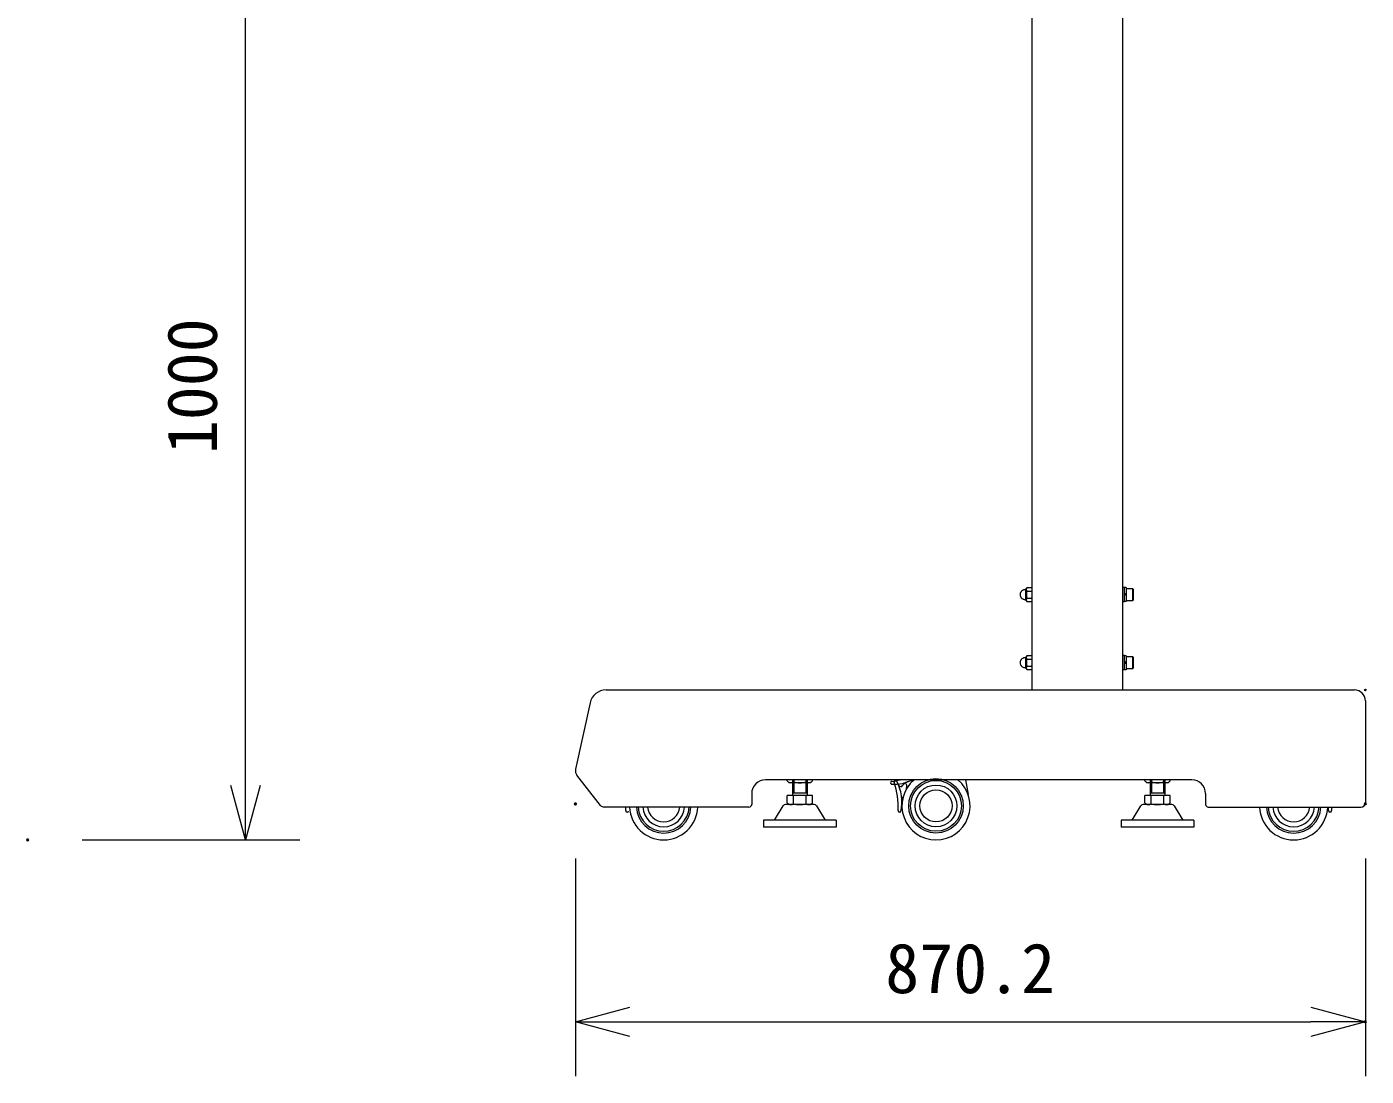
# Model space of a CAD drawing. Units: millimetres, scale not verified. Extents: x -62 to 63, y -116 to 117.
# Drawn here: x 9.01 to 58.19, y -11.05 to 27.49 of the extents above; entities that cross this region are included whole.
import ezdxf
from ezdxf.enums import TextEntityAlignment as Align

# ---------------------------------------------------------------- set-up
doc = ezdxf.new("R2010")
doc.units = ezdxf.units.MM
doc.header["$LTSCALE"] = 0.125
doc.header["$PDMODE"] = 32
doc.header["$PDSIZE"] = 0.0625
doc.linetypes.add('USER3', pattern=[19.05, 12.7, -6.35])
for name, color, linetype, lineweight in [('0-0_0', 7, 'Continuous', 9), ('0-5_GAIKEI', 1, 'Continuous', 18), ('0-6_SUNPO', 7, 'Continuous', 9)]:
    doc.layers.add(name, color=color, linetype=linetype, lineweight=lineweight)
doc.layers.add('0-4_Defpoints', color=7, linetype='Continuous')
doc.styles.add('ＭＳ ゴシック', font='')
doc.styles.get('ＭＳ ゴシック').set_extended_font_data('MS Gothic')

# ---------------------------------------------------------------- blocks, each defined once
blk = doc.blocks.new('_OPEN30')
at = {"layer": '0-0_0'}
blk.add_line((0, 0), (-1, 0), dxfattribs=at)
blk.add_lwpolyline([(-1, 0.26795), (0, 0), (-1, -0.26795)], dxfattribs=at)
blk = doc.blocks.new('D14')
at = {"layer": '0-4_Defpoints'}
for p in [(18.6643, 4.923), (47.6711, 4.923), (47.6711, -3.077)]:
    blk.add_point(p, dxfattribs=at)
at = {"layer": '0-6_SUNPO'}
for p, q in [((18.6643, 2.923), (18.6643, -5.077)), ((47.6711, 2.923), (47.6711, -5.077)), ((20.6643, -3.077), (45.6711, -3.077))]:
    blk.add_line(p, q, dxfattribs=at)
at = {"layer": '0-6_SUNPO', "xscale": 2, "yscale": 2, "rotation": 180}
blk.add_blockref('_OPEN30', (18.6643, -3.077), dxfattribs=at)
at = {"layer": '0-6_SUNPO', "xscale": 2, "yscale": 2}
blk.add_blockref('_OPEN30', (47.6711, -3.077), dxfattribs=at)
at = {"layer": '0-6_SUNPO', "style": 'ＭＳ ゴシック'}
blk.add_text('870.2', height=1.833, dxfattribs=at).set_placement((30.0427, -2.577), align=Align.BOTTOM_LEFT)
blk = doc.blocks.new('D12')
at = {"layer": '0-4_Defpoints'}
for p in [(-1.4507, 36.933), (6.5493, 36.933), (-1.4507, 3.5997)]:
    blk.add_point(p, dxfattribs=at)
at = {"layer": '0-6_SUNPO'}
for p, q in [((0.5493, 36.933), (8.5493, 36.933)), ((6.5493, 5.5997), (6.5493, 34.933)), ((0.5493, 3.5997), (8.5493, 3.5997))]:
    blk.add_line(p, q, dxfattribs=at)
at = {"layer": '0-6_SUNPO', "xscale": 2, "yscale": 2}
for p, rotation in [((6.5493, 36.933), 90), ((6.5493, 3.5997), 270)]:
    blk.add_blockref('_OPEN30', p, dxfattribs=dict(at, rotation=rotation))
at = {"layer": '0-6_SUNPO', "style": 'ＭＳ ゴシック'}
blk.add_text('1000', height=1.833, rotation=90, dxfattribs=at).set_placement((6.0493, 17.7663), align=Align.BOTTOM_LEFT)

msp = doc.modelspace()

# ---------------------------------------------------------------- linework, layer by layer
at = {"layer": '0-5_GAIKEI', "color": 7}
for p, q in [((45.9288, 3.1333), (45.9288, 44.5)), ((49.2621, 3.1333), (49.2621, 44.5)), ((30.2788, 3.1333), (57.7621, 3.1333)), ((29.6926, 2.661), (29.1615, 0.2228)), ((58.1621, 2.7333), (58.1621, -1)), ((30.0799, -1.103), (29.2123, 0.0012)), ((51.7955, -0.1667), (36.1288, -0.1667)), ((35.6288, -0.6667), (35.6288, -1.0667)), ((52.2955, -0.6667), (52.2955, -1.0667)), ((35.5288, -1.1667), (30.211, -1.1667)), ((52.3955, -1.1667), (57.9955, -1.1667))]:
    msp.add_line(p, q, dxfattribs=at)
at = {"layer": '0-5_GAIKEI'}
for p, q in [((49.3155, 6.9018), (49.2621, 6.9018)), ((49.3155, 6.3685), (49.3155, 6.9018)), ((49.3821, 6.8918), (49.3155, 6.8918)), ((49.3821, 6.8918), (49.3821, 6.3785)), ((45.4829, 6.6511), (45.4821, 6.6351)), ((45.4821, 6.6351), (45.4829, 6.6192)), ((45.4851, 6.667), (45.4829, 6.6511)), ((45.4829, 6.6192), (45.4851, 6.6033)), ((45.4888, 6.6826), (45.4851, 6.667)), ((45.4851, 6.6033), (45.4888, 6.5877)), ((45.494, 6.6978), (45.4888, 6.6826)), ((45.4888, 6.5877), (45.494, 6.5724)), ((45.5006, 6.7126), (45.494, 6.6978)), ((45.494, 6.5724), (45.5006, 6.5577)), ((45.5085, 6.7268), (45.5006, 6.7126)), ((45.5006, 6.5577), (45.5085, 6.5435)), ((45.5177, 6.7403), (45.5085, 6.7268)), ((45.5085, 6.5435), (45.5177, 6.53)), ((45.5281, 6.753), (45.5177, 6.7403)), ((45.5177, 6.53), (45.5281, 6.5173)), ((45.5397, 6.7648), (45.5281, 6.753)), ((45.5281, 6.5173), (45.5397, 6.5055)), ((45.5524, 6.7756), (45.5397, 6.7648)), ((45.5397, 6.5055), (45.5524, 6.4947)), ((45.566, 6.7853), (45.5524, 6.7756)), ((45.5524, 6.4947), (45.566, 6.485)), ((45.5805, 6.7939), (45.566, 6.7853)), ((45.566, 6.485), (45.5805, 6.4764)), ((45.5957, 6.8013), (45.5805, 6.7939)), ((45.5805, 6.4764), (45.5957, 6.469)), ((45.6115, 6.8074), (45.5957, 6.8013)), ((45.5957, 6.469), (45.6115, 6.4629)), ((45.6279, 6.8122), (45.6115, 6.8074)), ((45.6115, 6.4629), (45.6279, 6.4581)), ((45.6446, 6.8157), (45.6279, 6.8122)), ((45.6279, 6.4581), (45.6446, 6.4546)), ((45.6617, 6.8178), (45.6446, 6.8157)), ((45.6446, 6.4546), (45.6617, 6.4525)), ((45.6788, 6.8185), (45.6617, 6.8178)), ((45.6617, 6.4525), (45.6788, 6.4518)), ((45.6788, 6.8248), (45.6788, 6.4454)), ((45.7121, 6.8518), (45.688, 6.8397)), ((45.7121, 6.4185), (45.688, 6.4305)), ((45.7315, 6.8853), (45.7121, 6.8518)), ((45.7121, 6.8518), (45.7121, 6.4185)), ((45.7121, 6.4185), (45.7315, 6.385)), ((45.9094, 6.8853), (45.7315, 6.8853)), ((45.7315, 6.7602), (45.9094, 6.7602)), ((45.7315, 6.51), (45.9094, 6.51)), ((45.9288, 6.8518), (45.9094, 6.8853)), ((45.9094, 6.385), (45.9288, 6.4185)), ((45.9288, 6.4185), (45.9288, 6.8518)), ((49.3821, 6.6351), (49.3155, 6.6736)), ((49.3821, 6.5967), (49.3155, 6.6351)), ((49.3821, 6.4185), (49.6221, 6.4185)), ((49.6488, 6.8251), (49.6221, 6.8518)), ((49.6221, 6.4185), (49.6488, 6.4451)), ((49.6488, 6.4451), (49.6488, 6.8251)), ((45.7315, 6.385), (45.9094, 6.385)), ((49.3821, 6.3785), (49.3155, 6.3785)), ((45.4829, 4.1511), (45.4821, 4.1351)), ((45.4821, 4.1351), (45.4829, 4.1192)), ((45.4851, 4.167), (45.4829, 4.1511)), ((45.4829, 4.1192), (45.4851, 4.1033)), ((45.4888, 4.1826), (45.4851, 4.167)), ((45.4851, 4.1033), (45.4888, 4.0877)), ((45.494, 4.1978), (45.4888, 4.1826)), ((45.4888, 4.0877), (45.494, 4.0724)), ((45.5006, 4.2126), (45.494, 4.1978)), ((45.494, 4.0724), (45.5006, 4.0577)), ((45.5085, 4.2268), (45.5006, 4.2126)), ((45.5006, 4.0577), (45.5085, 4.0435)), ((45.5177, 4.2403), (45.5085, 4.2268)), ((45.5085, 4.0435), (45.5177, 4.03)), ((45.5281, 4.253), (45.5177, 4.2403)), ((45.5177, 4.03), (45.5281, 4.0173)), ((45.5397, 4.2648), (45.5281, 4.253)), ((45.5281, 4.0173), (45.5397, 4.0055)), ((45.5524, 4.2756), (45.5397, 4.2648)), ((45.5397, 4.0055), (45.5524, 3.9947)), ((45.566, 4.2853), (45.5524, 4.2756)), ((45.5524, 3.9947), (45.566, 3.985)), ((45.5805, 4.2939), (45.566, 4.2853)), ((45.566, 3.985), (45.5805, 3.9764)), ((45.5957, 4.3013), (45.5805, 4.2939)), ((45.5805, 3.9764), (45.5957, 3.969)), ((45.6115, 4.3074), (45.5957, 4.3013)), ((45.5957, 3.969), (45.6115, 3.9629)), ((45.6279, 4.3122), (45.6115, 4.3074)), ((45.6115, 3.9629), (45.6279, 3.9581)), ((45.6446, 4.3157), (45.6279, 4.3122)), ((45.6279, 3.9581), (45.6446, 3.9546)), ((45.6617, 4.3178), (45.6446, 4.3157)), ((45.6446, 3.9546), (45.6617, 3.9525)), ((45.6788, 4.3185), (45.6617, 4.3178)), ((45.6617, 3.9525), (45.6788, 3.9518)), ((45.6788, 4.3248), (45.6788, 3.9454)), ((45.7121, 4.3518), (45.688, 4.3397)), ((45.7315, 4.3853), (45.7121, 4.3518)), ((45.7121, 4.3518), (45.7121, 3.9185)), ((45.9094, 4.3853), (45.7315, 4.3853)), ((45.7315, 4.2602), (45.9094, 4.2602)), ((45.7315, 4.01), (45.9094, 4.01)), ((45.9288, 4.3518), (45.9094, 4.3853)), ((45.9288, 3.9185), (45.9288, 4.3518)), ((49.3155, 4.4018), (49.2621, 4.4018)), ((49.3155, 3.8685), (49.3155, 4.4018)), ((49.3821, 4.3918), (49.3155, 4.3918)), ((49.3821, 4.1351), (49.3155, 4.1736)), ((49.3821, 4.0967), (49.3155, 4.1351)), ((49.3821, 4.3918), (49.3821, 3.8785)), ((49.6488, 4.3251), (49.6221, 4.3518)), ((49.6221, 3.9185), (49.6488, 3.9451)), ((49.6488, 3.9451), (49.6488, 4.3251)), ((45.7121, 3.9185), (45.688, 3.9305)), ((45.7121, 3.9185), (45.7315, 3.885)), ((45.7315, 3.885), (45.9094, 3.885)), ((45.9094, 3.885), (45.9288, 3.9185)), ((49.3821, 3.8785), (49.3155, 3.8785)), ((49.3821, 3.9185), (49.6221, 3.9185)), ((36.9336, -0.2067), (36.9336, -0.1667)), ((36.9336, -0.2067), (37.0002, -0.2733)), ((37.7907, -0.2733), (37.0002, -0.2733)), ((37.1288, -0.1667), (37.1288, -0.7433)), ((37.1645, -0.24), (37.1645, -0.1667)), ((37.1788, -0.1667), (37.1788, -0.66)), ((37.6121, -0.1667), (37.6121, -0.66)), ((37.6264, -0.24), (37.6264, -0.1667)), ((37.6621, -0.1667), (37.6621, -0.7433)), ((37.7907, -0.2733), (37.8573, -0.2067)), ((37.8573, -0.2067), (37.8573, -0.1667)), ((40.7452, -0.3204), (40.7337, -0.2888)), ((40.9284, -0.1877), (40.8946, -0.1937)), ((43.4747, -0.1667), (43.5723, -0.702)), ((50.0669, -0.2067), (50.0669, -0.1667)), ((50.0669, -0.2067), (50.1336, -0.2733)), ((50.924, -0.2733), (50.1336, -0.2733)), ((50.2621, -0.1667), (50.2621, -0.7433)), ((50.2979, -0.24), (50.2979, -0.1667)), ((50.3121, -0.1667), (50.3121, -0.66)), ((50.7455, -0.1667), (50.7455, -0.66)), ((50.7597, -0.24), (50.7597, -0.1667)), ((50.7955, -0.1667), (50.7955, -0.7433)), ((50.924, -0.2733), (50.9907, -0.2067)), ((50.9907, -0.2067), (50.9907, -0.1667)), ((37.8573, -0.7433), (36.9336, -0.7433)), ((36.9336, -1.01), (36.9336, -0.7433)), ((37.6621, -0.66), (37.1288, -0.66)), ((37.1645, -1.0433), (37.1645, -0.7433)), ((37.6264, -1.0433), (37.6264, -0.7433)), ((37.8573, -1.01), (37.8573, -0.7433)), ((50.9907, -0.7433), (50.0669, -0.7433)), ((50.0669, -1.01), (50.0669, -0.7433)), ((50.7955, -0.66), (50.2621, -0.66)), ((50.2979, -1.0433), (50.2979, -0.7433)), ((50.7597, -1.0433), (50.7597, -0.7433)), ((50.9907, -1.01), (50.9907, -0.7433)), ((31.0949, -1.343), (31.0619, -1.3489)), ((36.464, -1.6433), (36.7822, -1.1183)), ((37.9275, -1.0767), (36.8634, -1.0767)), ((36.9336, -1.01), (37.0002, -1.0767)), ((37.7907, -1.0767), (37.8573, -1.01)), ((38.0087, -1.1183), (38.3269, -1.6433)), ((41.0949, -1.343), (41.0619, -1.3489)), ((49.5974, -1.6433), (49.9155, -1.1183)), ((51.0609, -1.0767), (49.9967, -1.0767)), ((50.0669, -1.01), (50.1336, -1.0767)), ((50.924, -1.0767), (50.9907, -1.01)), ((51.1421, -1.1183), (51.4602, -1.6433)), ((56.8293, -1.343), (56.8624, -1.3489)), ((36.0621, -1.6433), (36.0621, -1.91)), ((38.7288, -1.6433), (36.0621, -1.6433)), ((38.7288, -1.91), (36.0621, -1.91)), ((38.7288, -1.6433), (38.7288, -1.91)), ((49.1955, -1.6433), (49.1955, -1.91)), ((51.8621, -1.6433), (49.1955, -1.6433)), ((51.8621, -1.91), (49.1955, -1.91)), ((51.8621, -1.6433), (51.8621, -1.91))]:
    msp.add_line(p, q, dxfattribs=at)
at = {"layer": '0-5_GAIKEI', "linetype": 'USER3'}
for p, q in [((45.7155, 6.7685), (45.7155, 6.5018)), ((45.7155, 4.2685), (45.7155, 4.0018))]:
    msp.add_line(p, q, dxfattribs=at)
at = {"layer": '0-5_GAIKEI'}
for points in [[(49.3155, 6.3685), (49.2621, 6.3685), (49.2621, 6.9018)], [(49.6221, 6.4185), (49.6221, 6.8518), (49.3821, 6.8518)], [(49.3155, 3.8685), (49.2621, 3.8685), (49.2621, 4.4018)], [(49.6221, 3.9185), (49.6221, 4.3518), (49.3821, 4.3518)]]:
    msp.add_lwpolyline(points, dxfattribs=at)
for radius in [1, 0.9333, 0.7667, 0.59]:
    msp.add_circle((42.3955, -1.1233), radius, dxfattribs=at)
for centre, radius, start, end in [((45.6955, 6.8248), 0.0167, 116.56505, 180), ((45.6955, 6.4454), 0.0167, 180, 243.43495), ((45.8229, 6.8228), 0.1108, 145.61575, 214.38425), ((46.1261, 6.6351), 0.414, 162.41205, 197.58795), ((45.8229, 6.4475), 0.1108, 145.61575, 214.38425), ((45.818, 6.8228), 0.1108, 325.61575, 34.38425), ((45.5148, 6.6351), 0.414, 342.41205, 17.58795), ((45.818, 6.4475), 0.1108, 325.61575, 34.38425), ((45.6955, 4.3248), 0.0167, 116.56505, 180), ((45.6955, 3.9454), 0.0167, 180, 243.43495), ((45.8229, 4.3228), 0.1108, 145.61575, 214.38425), ((46.1261, 4.1351), 0.414, 162.41205, 197.58795), ((45.8229, 3.9475), 0.1108, 145.61575, 214.38425), ((45.818, 4.3228), 0.1108, 325.61575, 34.38425), ((45.5148, 4.1351), 0.414, 342.41205, 17.58795), ((45.818, 3.9475), 0.1108, 325.61575, 34.38425), ((37.0657, -0.1144), 0.1598, 231.80899, 308.19099), ((37.3955, 0.5433), 0.8167, 253.574, 286.426), ((37.7252, -0.1144), 0.1598, 231.80899, 308.19099), ((40.7807, -0.2717), 0.05, 96.74659, 200), ((40.7609, -0.3147), 0.0167, 200, 268.0537), ((40.8169, 1.3344), 1.6667, 268.0537, 295.76087), ((40.4615, 2.4261), 2.6667, 276.74659, 283.51914), ((40.9033, -0.2429), 0.05, 100, 199.40313), ((38.3409, -1.1455), 2.6667, 356.74659, 19.40313), ((40.9313, -0.2042), 0.0167, 28.24804, 100), ((39.4778, -0.9851), 1.6667, 348.0537, 28.24804), ((41.1019, -0.3334), 0.0833, 201.86305, 325.57408), ((42.3955, -1.1233), 1.25, 130.06334, 49.93666), ((41.5006, -0.6067), 0.4, 83.88523, 145.57408), ((41.227, -0.384), 0.1, 336.65203, 103.42269), ((41.5636, -0.5293), 0.2667, 156.65203, 179.45006), ((50.1991, -0.1144), 0.1598, 231.80899, 308.19099), ((50.5288, 0.5433), 0.8167, 253.574, 286.426), ((50.8585, -0.1144), 0.1598, 231.80899, 308.19099), ((41.2413, -0.8796), 0.1, 121.09171, 183.42269), ((31.0532, -1.2996), 0.05, 176.74659, 280), ((28.3409, -1.1455), 2.6667, 356.74659, 359.54451), ((31.092, -1.3266), 0.0167, 280, 348.0537), ((32.3955, -1.1233), 1.25, 181.98665, 358.01335), ((32.3955, -1.1233), 1, 182.48359, 357.51641), ((32.3955, -1.1233), 0.9333, 182.66112, 357.33888), ((32.3955, -1.1233), 0.7667, 183.24018, 356.75982), ((32.3955, -1.1233), 0.59, 184.21196, 355.78804), ((36.8634, -1.1767), 0.1, 90, 144.2933), ((37.0657, -0.9177), 0.1598, 231.80899, 308.19099), ((37.3955, -0.26), 0.8167, 253.574, 286.426), ((37.7252, -0.9177), 0.1598, 231.80899, 308.19099), ((37.9275, -1.1767), 0.1, 35.707, 90), ((41.0532, -1.2996), 0.05, 176.74659, 280), ((41.092, -1.3266), 0.0167, 280, 348.0537), ((49.9967, -1.1767), 0.1, 90, 144.2933), ((50.1991, -0.9177), 0.1598, 231.80899, 308.19099), ((50.5288, -0.26), 0.8167, 253.574, 286.426), ((50.8585, -0.9177), 0.1598, 231.80899, 308.19099), ((51.0609, -1.1767), 0.1, 35.707, 90), ((55.5288, -1.1233), 1.25, 181.98665, 358.01335), ((55.5288, -1.1233), 1, 182.48359, 357.51641), ((55.5288, -1.1233), 0.9333, 182.66112, 357.33888), ((55.5288, -1.1233), 0.7667, 183.24018, 356.75982), ((55.5288, -1.1233), 0.59, 184.21196, 355.78804), ((58.4465, -0.9851), 1.6667, 186.2542, 191.9463), ((56.8322, -1.3266), 0.0167, 191.9463, 260), ((56.8711, -1.2996), 0.05, 260, 3.25341), ((59.5834, -1.1455), 2.6667, 180.45549, 183.25341)]:
    msp.add_arc(centre, radius, start, end, dxfattribs=at)
at = {"layer": '0-5_GAIKEI', "color": 7}
for centre, radius, start, end in [((30.2788, 2.5333), 0.6, 90, 167.71168), ((57.7621, 2.7333), 0.4, 0, 90), ((29.422, 0.166), 0.2667, 167.71168, 218.15723), ((36.1288, -0.6667), 0.5, 90, 180), ((51.7955, -0.6667), 0.5, 0, 90), ((30.211, -1), 0.1667, 218.15723, 270), ((35.5288, -1.0667), 0.1, 270, 0), ((52.3955, -1.0667), 0.1, 180, 270), ((57.9955, -1), 0.1667, 270, 0)]:
    msp.add_arc(centre, radius, start, end, dxfattribs=at)
msp.add_point((58.1621, 3.1333), dxfattribs=at)

# ---------------------------------------------------------------- block references
at = {"layer": '0-6_SUNPO'}
for name in ['D12', 'D14']:
    msp.add_blockref(name, (10.491, -5.973), dxfattribs=at)

doc.saveas('drawing.dxf')
